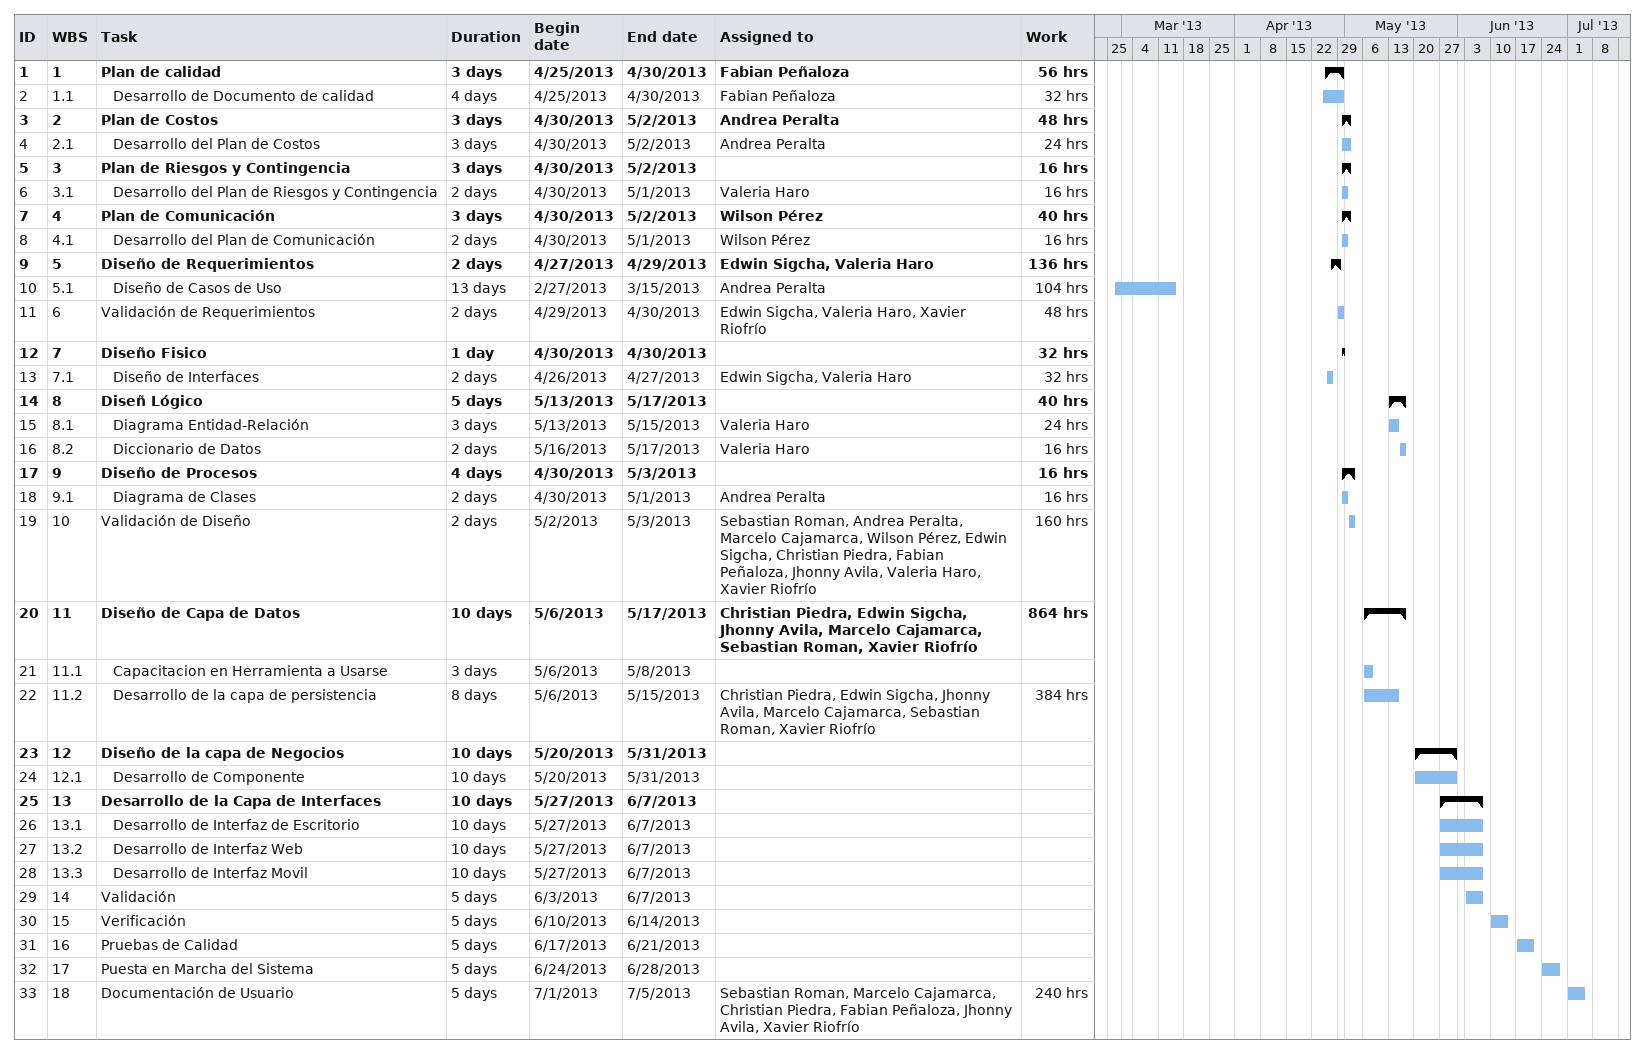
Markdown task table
| ID | WBS | Task | Duration | Start | Finish | Resources | Work (h) |
|---|---|---|---|---|---|---|---|
| 1 | 1 | **Plan de calidad** | 3d | 2013-04-25 | 2013-04-30 | Fabian Peñaloza | 56 |
| 2 | 1.1 | Desarrollo de Documento de calidad | 4d | 2013-04-25 | 2013-04-30 | Fabian Peñaloza | 32 |
| 3 | 2 | **Plan de Costos** | 3d | 2013-04-30 | 2013-05-02 | Andrea Peralta | 48 |
| 4 | 2.1 | Desarrollo del Plan de Costos | 3d | 2013-04-30 | 2013-05-02 | Andrea Peralta | 24 |
| 5 | 3 | **Plan de Riesgos y Contingencia** | 3d | 2013-04-30 | 2013-05-02 |  | 16 |
| 6 | 3.1 | Desarrollo del Plan de Riesgos y Contingencia | 2d | 2013-04-30 | 2013-05-01 | Valeria Haro | 16 |
| 7 | 4 | **Plan de Comunicación** | 3d | 2013-04-30 | 2013-05-02 | Wilson Pérez | 40 |
| 8 | 4.1 | Desarrollo del Plan de Comunicación | 2d | 2013-04-30 | 2013-05-01 | Wilson Pérez | 16 |
| 9 | 5 | **Diseño de Requerimientos** | 2d | 2013-04-27 | 2013-04-29 | Edwin Sigcha, Valeria Haro | 136 |
| 10 | 5.1 | Diseño de Casos de Uso | 13d | 2013-02-27 | 2013-03-15 | Andrea Peralta | 104 |
| 11 | 6 | Validación de Requerimientos | 2d | 2013-04-29 | 2013-04-30 | Edwin Sigcha, Valeria Haro, Xavier Riofrío | 48 |
| 12 | 7 | **Diseño Fisico** | 1d | 2013-04-30 | 2013-04-30 |  | 32 |
| 13 | 7.1 | Diseño de Interfaces | 2d | 2013-04-26 | 2013-04-27 | Edwin Sigcha, Valeria Haro | 32 |
| 14 | 8 | **Diseñ Lógico** | 5d | 2013-05-13 | 2013-05-17 |  | 40 |
| 15 | 8.1 | Diagrama Entidad-Relación | 3d | 2013-05-13 | 2013-05-15 | Valeria Haro | 24 |
| 16 | 8.2 | Diccionario de Datos | 2d | 2013-05-16 | 2013-05-17 | Valeria Haro | 16 |
| 17 | 9 | **Diseño de Procesos** | 4d | 2013-04-30 | 2013-05-03 |  | 16 |
| 18 | 9.1 | Diagrama de Clases | 2d | 2013-04-30 | 2013-05-01 | Andrea Peralta | 16 |
| 19 | 10 | Validación de Diseño | 2d | 2013-05-02 | 2013-05-03 | Sebastian Roman, Andrea Peralta, Marcelo Cajamarca, Wilson Pérez, Edwin Sigcha, Christian Piedra, Fabian Peñaloza, Jhonny Avila, Valeria Haro, Xavier Riofrío | 160 |
| 20 | 11 | **Diseño de Capa de Datos** | 10d | 2013-05-06 | 2013-05-17 | Christian Piedra, Edwin Sigcha, Jhonny Avila, Marcelo Cajamarca, Sebastian Roman, Xavier Riofrío | 864 |
| 21 | 11.1 | Capacitacion en Herramienta a Usarse | 3d | 2013-05-06 | 2013-05-08 |  |  |
| 22 | 11.2 | Desarrollo de la capa de persistencia | 8d | 2013-05-06 | 2013-05-15 | Christian Piedra, Edwin Sigcha, Jhonny Avila, Marcelo Cajamarca, Sebastian Roman, Xavier Riofrío | 384 |
| 23 | 12 | **Diseño de la capa de Negocios** | 10d | 2013-05-20 | 2013-05-31 |  |  |
| 24 | 12.1 | Desarrollo de Componente | 10d | 2013-05-20 | 2013-05-31 |  |  |
| 25 | 13 | **Desarrollo de la Capa de Interfaces** | 10d | 2013-05-27 | 2013-06-07 |  |  |
| 26 | 13.1 | Desarrollo de Interfaz de Escritorio | 10d | 2013-05-27 | 2013-06-07 |  |  |
| 27 | 13.2 | Desarrollo de Interfaz Web | 10d | 2013-05-27 | 2013-06-07 |  |  |
| 28 | 13.3 | Desarrollo de Interfaz Movil | 10d | 2013-05-27 | 2013-06-07 |  |  |
| 29 | 14 | Validación | 5d | 2013-06-03 | 2013-06-07 |  |  |
| 30 | 15 | Verificación | 5d | 2013-06-10 | 2013-06-14 |  |  |
| 31 | 16 | Pruebas de Calidad | 5d | 2013-06-17 | 2013-06-21 |  |  |
| 32 | 17 | Puesta en Marcha del Sistema | 5d | 2013-06-24 | 2013-06-28 |  |  |
| 33 | 18 | Documentación de Usuario | 5d | 2013-07-01 | 2013-07-05 | Sebastian Roman, Marcelo Cajamarca, Christian Piedra, Fabian Peñaloza, Jhonny Avila, Xavier Riofrío | 240 |
